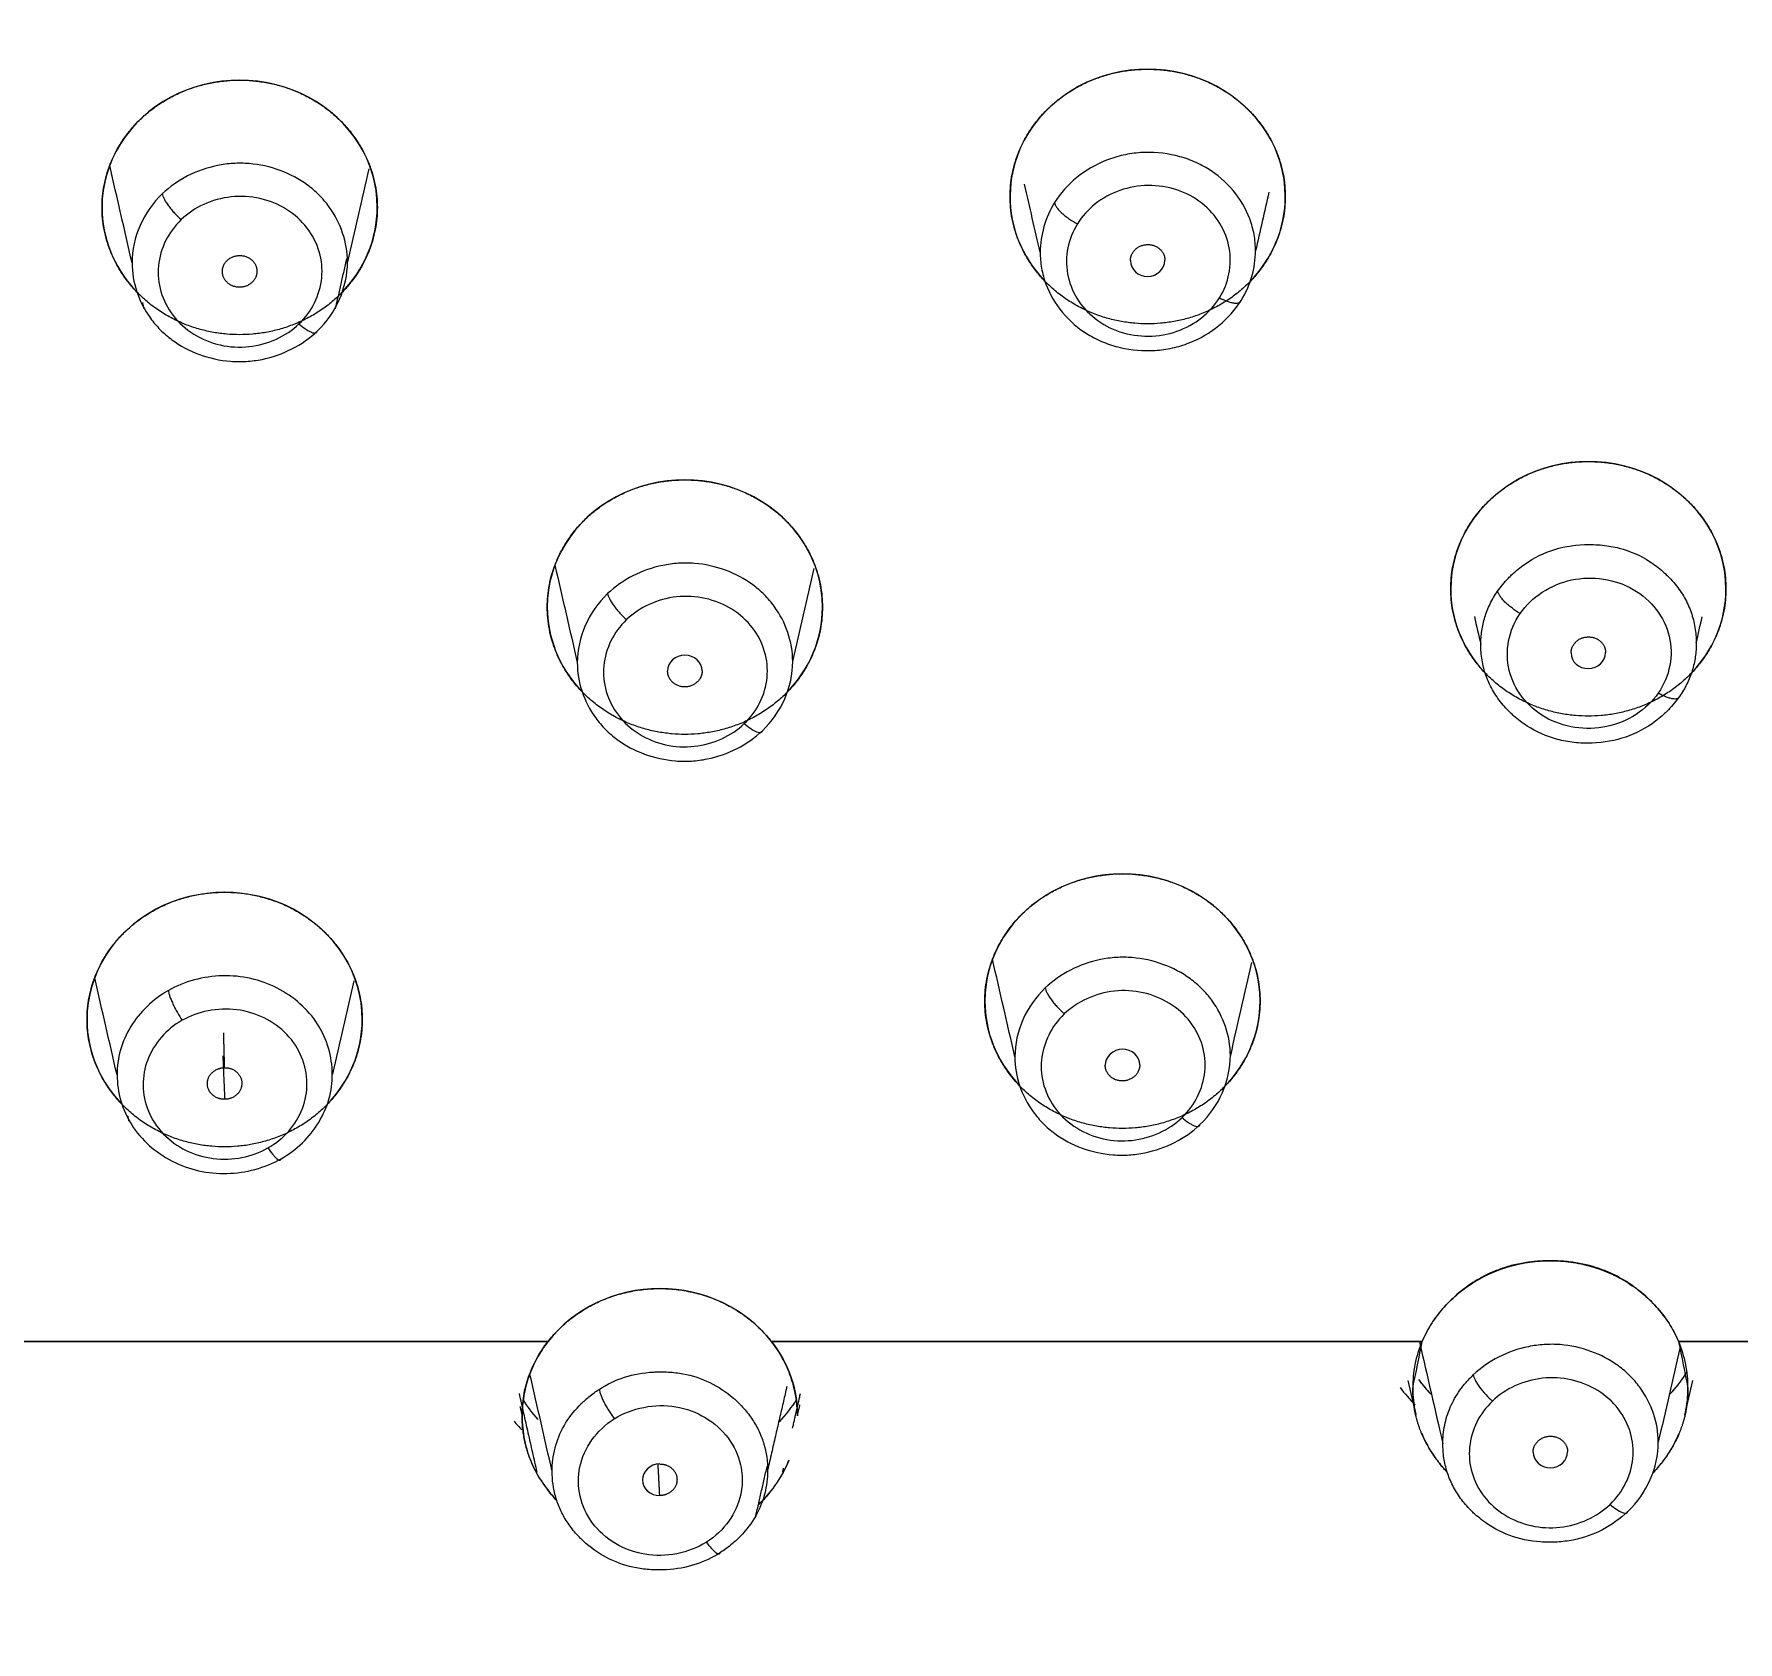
# Model space of a CAD drawing. Header units: millimetres. Extents: x 8883 to 11259, y -10160 to -6800.
# Drawn here: x 9748.52 to 9768.26, y -8405.28 to -8386.65 of the extents above; entities that cross this region are included whole.
import ezdxf

# ---------------------------------------------------------------- set-up
doc = ezdxf.new("R2010")
doc.units = ezdxf.units.MM
doc.layers.add('DIM', color=5, linetype='Continuous', lineweight=13)
doc.styles.add('ARIAL', font='arial.ttf')
doc.dimstyles.get("Standard").update_dxf_attribs({"dimtxt": 15, "dimasz": 15, "dimexe": 0.18, "dimexo": 0.0625, "dimgap": 4, "dimtad": 0, "dimdec": 1, "dimdsep": 46, "dimtxsty": 'ARIAL', "dimcen": 0, "dimclrd": 5, "dimclre": 5, "dimclrt": 5, "dimadec": 0, "dimazin": 0, "dimtfac": 1, "dimtdec": 1, "dimtofl": 0, "dimtmove": 0, "dimatfit": 3, "dimfxl": 1, "dimtolj": 1, "dimtzin": 0, "dimarcsym": 0})

# ---------------------------------------------------------------- blocks, each defined once
blk = doc.blocks.new('*D185')
at = {"layer": 'Defpoints', "color": 0, "transparency": 16777216}
for p in [(9678.596, -7626.145), (9989.37, -9683.127), (10114.894, -9683.127)]:
    blk.add_point(p, dxfattribs=at)
at = {"layer": 'DIM', "color": 5, "lineweight": -2, "transparency": 16777216}
for p, q in [((9678.658, -7626.145), (10115.074, -7626.145)), ((10114.894, -7644.145), (10114.894, -8614.508)), ((10114.894, -9665.127), (10114.894, -8694.764)), ((9989.433, -9683.127), (10115.074, -9683.127))]:
    blk.add_line(p, q, dxfattribs=at)
at = {"layer": 'DIM', "color": 5, "transparency": 16777216}
for points in [[(10111.894, -7644.145), (10117.894, -7644.145), (10114.894, -7626.145)], [(10111.894, -9665.127), (10117.894, -9665.127), (10114.894, -9683.127)]]:
    blk.add_solid(points, dxfattribs=at)
at = {"layer": 'DIM', "color": 5, "transparency": 16777216, "insert": (10114.894, -8654.636), "char_height": 18, "attachment_point": 5, "rotation": 90, "style": 'ARIAL'}
blk.add_mtext('\\A1;(2280)', dxfattribs=at)

msp = doc.modelspace()

# ---------------------------------------------------------------- linework, layer by layer
at = {"linetype": 'Continuous', "lineweight": 18}
for p, q in [((9754.474, -8401.794), (9746.556, -8401.794)), ((9746.556, -8401.794), (9754.472, -8401.794)), ((9757.061, -8401.794), (9764.605, -8401.794)), ((9764.606, -8401.794), (9757.062, -8401.794)), ((9767.574, -8401.794), (9775.1, -8401.794)), ((9774.814, -8401.794), (9767.575, -8401.794)), ((9764.438, -8402.247), (9764.532, -8402.648)), ((9767.649, -8402.648), (9767.743, -8402.247)), ((9754.349, -8403.336), (9754.35, -8403.34)), ((9757.186, -8403.34), (9757.187, -8403.335))]:
    msp.add_line(p, q, dxfattribs=at)
for centre, major_axis, ratio, start_param, end_param in [((9750.899, -8388.654), (1.595, 0), 0.924527, 0, 3.141593), ((9761.423, -8388.528), (1.595, 0), 0.924527, 0, 3.141593), ((9761.423, -8388.528), (1.595, 0), 0.924527, 3.141593, 3.851494), ((9761.423, -8388.528), (1.595, 0), 0.924527, 5.542309, 6.283185), ((9750.899, -8388.654), (1.595, 0), 0.924527, 3.141593, 3.844769), ((9750.899, -8388.654), (1.595, 0), 0.924527, 5.545254, 6.283185), ((9761.423, -8389.269), (-0.2, -0.011), 0.91938, 6.231196, 9.372783), ((9766.53, -8393.074), (1.595, 0), 0.924527, 0, 3.141593), ((9756.059, -8393.285), (1.595, 0), 0.924527, 0, 3.141593), ((9766.53, -8393.074), (1.595, 0), 0.924527, 3.141593, 3.845212), ((9766.53, -8393.074), (1.595, 0), 0.924527, 5.550262, 6.283185), ((9756.059, -8393.285), (1.595, 0), 0.924527, 3.141593, 3.844917), ((9756.059, -8393.285), (1.595, 0), 0.924527, 5.545058, 6.283185), ((9756.059, -8394.026), (-0.2, -0.009), 0.917755, 3.100598, 6.24219), ((9766.53, -8393.814), (-0.2, -0.013), 0.917654, 6.221726, 9.363312), ((9761.131, -8397.851), (1.595, 0), 0.924527, 0, 3.141593), ((9750.725, -8398.064), (1.595, 0), 0.924527, 0, 3.141593), ((9761.131, -8397.851), (1.595, 0), 0.924527, 3.141593, 3.844818), ((9761.131, -8397.851), (1.595, 0), 0.924527, 5.544862, 6.283185), ((9750.725, -8398.064), (1.595, 0), 0.924527, 3.141593, 3.899502), ((9750.725, -8398.064), (1.595, 0), 0.924527, 5.543095, 6.283185), ((9761.131, -8398.592), (-0.2, -0.011), 0.916024, 3.091174, 6.232765), ((9755.768, -8402.656), (1.595, 0), 0.924527, 0.624317, 2.517276), ((9766.09, -8401.295), (-1.834, 0), 0.924527, 2.449362, 2.611105), ((9766.09, -8401.19), (-2.133, 0), 0.924527, 0.614721, 0.746717), ((9766.09, -8401.295), (1.834, 0), 0.924527, 3.72907, 3.833774), ((9766.09, -8401.295), (-1.834, 0), 0.924527, 0.593908, 0.714025), ((9766.09, -8401.295), (1.834, 0), 0.924527, 5.569061, 5.689276), ((9755.768, -8401.617), (1.834, 0), 0.924527, 3.666828, 3.833773), ((9755.768, -8401.617), (1.834, 0), 0.924527, 5.569945, 5.762123), ((9755.768, -8401.512), (-2.133, 0), 0.924527, 0.657088, 0.724249), ((9766.09, -8403.074), (-0.2, -0.013), 0.914294, 6.223736, 9.365323), ((9755.768, -8403.396), (-0.2, -0.009), 0.914348, 4.673186, 7.814778)]:
    msp.add_ellipse(centre, major_axis=major_axis, ratio=ratio, start_param=start_param, end_param=end_param, dxfattribs=at)
for points, weights, knots in [([(9749.304, -8388.654), (9749.304, -8387.18), (9750.899, -8387.18), (9752.495, -8387.18), (9752.495, -8388.654)], [1, 0.707106781187, 1, 0.707106781187, 1], [0, 0, 0, 0.5, 0.5, 1, 1, 1]), ([(9759.828, -8388.528), (9759.828, -8387.053), (9761.423, -8387.053), (9763.018, -8387.053), (9763.018, -8388.528)], [1, 0.707107304957, 1, 0.707107304957, 1], [0, 0, 0, 0.5, 0.5, 1, 1, 1]), ([(9763.018, -8388.528), (9763.018, -8390.003), (9761.423, -8390.003), (9759.828, -8390.003), (9759.828, -8388.528)], [1, 0.707106955777, 1, 0.707106781187, 1], [0, 0, 0, 0.5, 0.5, 1, 1, 1]), ([(9752.495, -8388.654), (9752.495, -8390.129), (9750.899, -8390.129), (9749.304, -8390.129), (9749.304, -8388.654)], [1, 0.707106781187, 1, 0.707106781187, 1], [0, 0, 0, 0.5, 0.5, 1, 1, 1]), ([(9751.099, -8389.394), (9751.099, -8389.471), (9750.98, -8389.58), (9750.812, -8389.578), (9750.699, -8389.47), (9750.699, -8389.396)], [0.997014216091, 0.922369618366, 0.922369618366, 0.922369618366, 0.922369618366, 0.993816330969], [0, 0, 0, 0.252567, 0.505134, 0.757701, 1, 1, 1]), ([(9764.935, -8393.074), (9764.935, -8391.599), (9766.53, -8391.599), (9768.125, -8391.599), (9768.125, -8393.074)], [1, 0.707107304957, 1, 0.707107304957, 1], [0, 0, 0, 0.5, 0.5, 1, 1, 1]), ([(9754.464, -8393.285), (9754.464, -8391.811), (9756.059, -8391.811), (9757.654, -8391.811), (9757.654, -8393.285)], [1, 0.707106781187, 1, 0.707106781187, 1], [0, 0, 0, 0.5, 0.5, 1, 1, 1]), ([(9768.125, -8393.074), (9768.125, -8394.548), (9766.53, -8394.548), (9764.935, -8394.548), (9764.935, -8393.074)], [1, 0.707106955777, 1, 0.707106781187, 1], [0, 0, 0, 0.5, 0.5, 1, 1, 1]), ([(9757.654, -8393.285), (9757.654, -8394.76), (9756.059, -8394.76), (9754.464, -8394.76), (9754.464, -8393.285)], [1, 0.707106781187, 1, 0.707106781187, 1], [0, 0, 0, 0.5, 0.5, 1, 1, 1]), ([(9766.33, -8393.817), (9766.33, -8393.74), (9766.447, -8393.632), (9766.613, -8393.63), (9766.73, -8393.736), (9766.73, -8393.812)], [1, 0.92387906398, 0.92387906398, 0.92387906398, 0.923880313393, 1], [0, 0, 0, 0.250001, 0.500001, 0.750002, 1, 1, 1]), ([(9756.259, -8394.025), (9756.259, -8394.101), (9756.142, -8394.209), (9755.976, -8394.21), (9755.859, -8394.104), (9755.859, -8394.028)], [0.997072288309, 0.923879496037, 0.923879496037, 0.923879496037, 0.923879496037, 0.997072288309], [0, 0, 0, 0.25, 0.5, 0.75, 1, 1, 1]), ([(9759.535, -8397.851), (9759.535, -8396.376), (9761.131, -8396.376), (9762.726, -8396.376), (9762.726, -8397.851)], [1, 0.707106955733, 1, 0.707106781187, 1], [0, 0, 0, 0.5, 0.5, 1, 1, 1]), ([(9749.13, -8398.064), (9749.13, -8396.589), (9750.725, -8396.589), (9752.32, -8396.589), (9752.32, -8398.064)], [1, 0.707107304891, 1, 0.707107304891, 1], [0, 0, 0, 0.5, 0.5, 1, 1, 1]), ([(9762.726, -8397.851), (9762.726, -8399.326), (9761.131, -8399.326), (9759.535, -8399.326), (9759.535, -8397.851)], [1, 0.707107304825, 1, 0.707107304825, 1], [0, 0, 0, 0.5, 0.5, 1, 1, 1]), ([(9752.32, -8398.064), (9752.32, -8399.539), (9750.725, -8399.539), (9749.13, -8399.539), (9749.13, -8398.064)], [1, 0.707106955755, 1, 0.707106781187, 1], [0, 0, 0, 0.5, 0.5, 1, 1, 1]), ([(9750.725, -8398.988), (9750.641, -8398.989), (9750.524, -8398.88), (9750.526, -8398.726), (9750.645, -8398.622), (9750.725, -8398.622)], [0.997014216091, 0.922369618366, 0.922369618366, 0.922369618366, 0.922369618366, 0.993816344105], [0, 0, 0, 0.252567, 0.505134, 0.757701, 1, 1, 1]), ([(9750.725, -8398.622), (9750.809, -8398.621), (9750.926, -8398.73), (9750.923, -8398.883), (9750.805, -8398.988), (9750.725, -8398.988)], [0.997014216091, 0.922369618368, 0.922369618368, 0.922369618368, 0.922369618368, 0.9938163441], [0, 0, 0, 0.252567, 0.505134, 0.757701, 1, 1, 1]), ([(9761.331, -8398.59), (9761.331, -8398.666), (9761.213, -8398.774), (9761.048, -8398.776), (9760.931, -8398.669), (9760.931, -8398.594)], [1, 0.923879197652, 0.923879197652, 0.923879197652, 0.92388009061, 1], [0, 0, 0, 0.25, 0.500001, 0.750001, 1, 1, 1]), ([(9767.577, -8401.793), (9767.463, -8401.524), (9766.766, -8400.859), (9765.415, -8400.859), (9764.718, -8401.524), (9764.603, -8401.793)], [0.939244159164, 0.920839016866, 0.920839016866, 0.920839016866, 0.920839016866, 0.939256131949], [0, 0, 0, 0.162652, 0.499974, 0.837295, 1, 1, 1]), ([(9764.606, -8401.794), (9765.004, -8400.859), (9766.09, -8400.859), (9767.177, -8400.859), (9767.575, -8401.794)], [1, 0.826519460912, 1, 0.826519460939, 1], [0, 0, 0, 0.5, 0.5, 1, 1, 1]), ([(9754.474, -8401.794), (9754.951, -8401.181), (9755.768, -8401.181), (9756.585, -8401.181), (9757.062, -8401.794)], [1, 0.890096444558, 1, 0.890096439095, 1], [0, 0, 0, 0.5, 0.5, 1, 1, 1]), ([(9755.768, -8403.214), (9755.851, -8403.213), (9755.968, -8403.319), (9755.968, -8403.471), (9755.851, -8403.579), (9755.768, -8403.579)], [1, 0.92387951332, 0.923879513318, 0.923879513318, 0.923879564501, 1], [0, 0, 0, 0.25, 0.5, 0.75, 1, 1, 1])]:
    msp.add_rational_spline(points, weights, degree=2, knots=knots, dxfattribs=at)
for points, degree in [([(9749.652, -8389.296), (9749.566, -8388.92), (9749.48, -8388.544), (9749.393, -8388.169)], 3), ([(9752.396, -8388.207), (9752.314, -8388.567), (9752.231, -8388.926), (9752.149, -8389.286)], 3), ([(9751.587, -8390.003), (9751.664, -8389.929), (9751.783, -8389.768), (9751.87, -8389.469), (9751.841, -8389.167), (9751.697, -8388.882), (9751.455, -8388.662), (9751.137, -8388.533), (9750.801, -8388.514), (9750.471, -8388.606), (9750.299, -8388.722), (9750.222, -8388.796)], 3), ([(9762.255, -8389.702), (9762.309, -8389.613), (9762.383, -8389.43), (9762.387, -8389.12), (9762.279, -8388.835), (9762.063, -8388.591), (9761.77, -8388.434), (9761.427, -8388.382), (9761.096, -8388.44), (9760.799, -8388.604), (9760.664, -8388.756), (9760.608, -8388.845)], 3), ([(9762.829, -8388.479), (9762.777, -8388.705), (9762.725, -8388.931), (9762.673, -8389.156)], 3), ([(9750.222, -8388.796), (9750.145, -8388.87), (9750.026, -8389.031), (9749.939, -8389.331), (9749.968, -8389.632), (9750.112, -8389.918), (9750.354, -8390.137), (9750.672, -8390.266), (9751.008, -8390.286), (9751.338, -8390.194), (9751.51, -8390.077), (9751.587, -8390.003)], 3), ([(9760.608, -8388.845), (9760.554, -8388.934), (9760.48, -8389.117), (9760.476, -8389.427), (9760.584, -8389.712), (9760.8, -8389.955), (9761.093, -8390.112), (9761.436, -8390.165), (9761.767, -8390.107), (9762.064, -8389.943), (9762.199, -8389.791), (9762.255, -8389.702)], 3), ([(9762.507, -8389.732), (9762.615, -8389.558), (9762.672, -8389.357), (9762.672, -8389.156)], 3), ([(9751.798, -8390.088), (9752.02, -8389.875), (9752.149, -8389.58), (9752.149, -8389.286)], 3), ([(9752.01, -8389.83), (9752.142, -8389.246)], 1), ([(9749.772, -8389.756), (9749.789, -8389.83)], 1), ([(9756.748, -8394.634), (9756.825, -8394.56), (9756.945, -8394.399), (9757.031, -8394.1), (9757.003, -8393.799), (9756.859, -8393.514), (9756.617, -8393.295), (9756.299, -8393.167), (9755.963, -8393.148), (9755.633, -8393.24), (9755.461, -8393.357), (9755.384, -8393.43)], 3), ([(9755.384, -8393.43), (9755.307, -8393.504), (9755.187, -8393.665), (9755.101, -8393.965), (9755.129, -8394.265), (9755.273, -8394.55), (9755.515, -8394.769), (9755.833, -8394.898), (9756.169, -8394.917), (9756.499, -8394.824), (9756.671, -8394.708), (9756.748, -8394.634)], 3), ([(9765.209, -8393.394), (9765.234, -8393.503), (9765.259, -8393.611), (9765.284, -8393.72)], 3), ([(9767.781, -8393.7), (9767.804, -8393.599), (9767.827, -8393.498), (9767.85, -8393.397)], 3), ([(9756.958, -8394.717), (9757.18, -8394.504), (9757.309, -8394.209), (9757.309, -8393.915)], 3), ([(9749.478, -8398.705), (9749.391, -8398.33), (9749.305, -8397.954), (9749.219, -8397.579)], 3), ([(9752.222, -8397.617), (9752.139, -8397.977), (9752.057, -8398.336), (9751.974, -8398.696)], 3), ([(9761.821, -8399.199), (9761.897, -8399.125), (9762.017, -8398.965), (9762.104, -8398.666), (9762.076, -8398.365), (9761.932, -8398.081), (9761.69, -8397.863), (9761.373, -8397.735), (9761.037, -8397.716), (9760.706, -8397.809), (9760.535, -8397.926), (9760.457, -8397.999)], 3), ([(9751.226, -8399.552), (9751.321, -8399.498), (9751.48, -8399.369), (9751.645, -8399.099), (9751.699, -8398.802), (9751.636, -8398.493), (9751.462, -8398.225), (9751.19, -8398.028), (9750.87, -8397.932), (9750.525, -8397.946), (9750.328, -8398.02), (9750.233, -8398.073)], 3), ([(9760.457, -8397.999), (9760.38, -8398.073), (9760.261, -8398.234), (9760.174, -8398.533), (9760.202, -8398.833), (9760.346, -8399.117), (9760.588, -8399.335), (9760.905, -8399.463), (9761.241, -8399.482), (9761.572, -8399.39), (9761.743, -8399.273), (9761.821, -8399.199)], 3), ([(9750.233, -8398.073), (9750.139, -8398.127), (9749.98, -8398.255), (9749.815, -8398.525), (9749.761, -8398.823), (9749.823, -8399.132), (9749.998, -8399.399), (9750.27, -8399.597), (9750.59, -8399.692), (9750.934, -8399.679), (9751.132, -8399.605), (9751.226, -8399.552)], 3), ([(9762.029, -8399.281), (9762.252, -8399.069), (9762.381, -8398.774), (9762.381, -8398.479)], 3), ([(9749.601, -8399.179), (9749.614, -8399.24)], 1), ([(9754.474, -8401.794), (9751.834, -8401.794), (9749.195, -8401.794), (9746.556, -8401.794)], 3), ([(9754.173, -8402.656), (9754.173, -8402.338), (9754.273, -8402.051), (9754.474, -8401.794)], 3), ([(9764.606, -8401.794), (9762.091, -8401.794), (9759.577, -8401.794), (9757.062, -8401.794)], 3), ([(9757.062, -8401.794), (9757.263, -8402.051), (9757.363, -8402.339), (9757.363, -8402.656)], 3), ([(9764.495, -8402.334), (9764.532, -8402.154), (9764.569, -8401.974), (9764.606, -8401.794)], 3), ([(9774.814, -8401.794), (9772.401, -8401.794), (9769.988, -8401.794), (9767.575, -8401.794)], 3), ([(9767.575, -8401.794), (9767.612, -8401.973), (9767.649, -8402.153), (9767.685, -8402.334)], 3), ([(9754.521, -8403.298), (9754.435, -8402.925), (9754.35, -8402.551), (9754.264, -8402.178)], 3), ([(9754.137, -8402.396), (9754.343, -8403.308)], 1), ([(9757.308, -8402.797), (9757.399, -8402.396)], 1), ([(9766.782, -8403.681), (9766.858, -8403.608), (9766.978, -8403.447), (9767.065, -8403.149), (9767.037, -8402.849), (9766.893, -8402.565), (9766.652, -8402.348), (9766.334, -8402.22), (9765.998, -8402.202), (9765.668, -8402.295), (9765.496, -8402.411), (9765.419, -8402.485)], 3), ([(9754.147, -8402.543), (9754.173, -8402.656)], 1), ([(9757.363, -8402.656), (9757.392, -8402.53)], 1), ([(9765.419, -8402.485), (9765.342, -8402.559), (9765.222, -8402.719), (9765.135, -8403.018), (9765.163, -8403.318), (9765.307, -8403.601), (9765.549, -8403.819), (9765.866, -8403.946), (9766.202, -8403.965), (9766.533, -8403.872), (9766.704, -8403.755), (9766.782, -8403.681)], 3), ([(9756.878, -8403.832), (9757.012, -8403.243)], 1), ([(9757.193, -8403.308), (9757.203, -8403.262)], 1)]:
    msp.add_open_spline(points, degree=degree, dxfattribs=at)
at = {"linetype": 'Continuous', "lineweight": 13}
for points, knots in [([(9752.149, -8389.286), (9752.149, -8389.059), (9752.071, -8388.833), (9751.9, -8388.598), (9751.862, -8388.553), (9751.779, -8388.47), (9751.734, -8388.431), (9751.59, -8388.325), (9751.374, -8388.21), (9751.132, -8388.157), (9750.948, -8388.142), (9750.886, -8388.141), (9750.763, -8388.149), (9750.458, -8388.189), (9750.174, -8388.333), (9750.003, -8388.496)], [0, 0, 0, 0, 0.25, 0.25, 0.3125, 0.3125, 0.375, 0.375, 0.5, 0.625, 0.625, 0.6875, 0.6875, 0.75, 1, 1, 1, 1]), ([(9762.672, -8389.156), (9762.672, -8389.094), (9762.667, -8389.031), (9762.645, -8388.908), (9762.629, -8388.847), (9762.562, -8388.67), (9762.431, -8388.447), (9762.23, -8388.274), (9762.061, -8388.17), (9762.001, -8388.14), (9761.877, -8388.09), (9761.684, -8388.029), (9761.409, -8388.005), (9761.206, -8388.034), (9761.074, -8388.063), (9761.009, -8388.083), (9760.695, -8388.206), (9760.478, -8388.381), (9760.343, -8388.599)], [0, 0, 0, 0, 0.0625, 0.0625, 0.125, 0.125, 0.25, 0.375, 0.375, 0.4375, 0.4375, 0.5, 0.625, 0.6875, 0.6875, 0.75, 0.75, 1, 1, 1, 1]), ([(9757.309, -8393.915), (9757.309, -8393.689), (9757.231, -8393.463), (9757.06, -8393.229), (9757.022, -8393.184), (9756.939, -8393.101), (9756.894, -8393.062), (9756.75, -8392.957), (9756.535, -8392.843), (9756.293, -8392.789), (9756.109, -8392.774), (9756.047, -8392.774), (9755.924, -8392.782), (9755.618, -8392.822), (9755.335, -8392.966), (9755.164, -8393.129)], [0, 0, 0, 0, 0.25, 0.25, 0.3125, 0.3125, 0.375, 0.375, 0.5, 0.625, 0.625, 0.6875, 0.6875, 0.75, 1, 1, 1, 1]), ([(9765.284, -8393.72), (9765.284, -8393.666), (9765.288, -8393.612), (9765.303, -8393.506), (9765.315, -8393.453), (9765.347, -8393.349), (9765.368, -8393.297), (9765.417, -8393.197), (9765.446, -8393.148), (9765.479, -8393.101)], [0, 0, 0, 0, 0.25, 0.25, 0.5, 0.5, 0.75, 0.75, 1, 1, 1, 1]), ([(9765.74, -8393.359), (9765.711, -8393.343), (9765.664, -8393.312), (9765.604, -8393.264), (9765.563, -8393.227), (9765.529, -8393.19), (9765.503, -8393.155), (9765.486, -8393.125), (9765.481, -8393.109), (9765.48, -8393.102)], [0, 0, 0, 0, 0.250064, 0.375096, 0.500128, 0.625161, 0.750193, 0.875225, 1, 1, 1, 1]), ([(9765.74, -8393.359), (9765.807, -8393.263), (9765.983, -8393.094), (9766.33, -8392.948), (9766.71, -8392.94), (9767.065, -8393.06), (9767.337, -8393.301), (9767.544, -8393.723), (9767.474, -8394.088), (9767.341, -8394.281)], [0, 0, 0, 0, 0.125, 0.25, 0.375, 0.5, 0.625, 0.75, 1, 1, 1, 1]), ([(9765.613, -8394.018), (9765.586, -8393.907), (9765.583, -8393.674), (9765.673, -8393.456), (9765.74, -8393.359)], [0, 0, 0, 0, 0.5, 1, 1, 1, 1]), ([(9767.585, -8394.321), (9767.583, -8394.326), (9767.579, -8394.336), (9767.563, -8394.347), (9767.539, -8394.351), (9767.508, -8394.349), (9767.47, -8394.34), (9767.413, -8394.32), (9767.369, -8394.297), (9767.341, -8394.281)], [0, 0, 0, 0, 0.12477, 0.249803, 0.374835, 0.499868, 0.624901, 0.749934, 1, 1, 1, 1]), ([(9762.381, -8398.479), (9762.381, -8398.366), (9762.361, -8398.254), (9762.288, -8398.038), (9762.235, -8397.935), (9762.132, -8397.794), (9762.094, -8397.75), (9762.011, -8397.667), (9761.966, -8397.629), (9761.822, -8397.523), (9761.715, -8397.466), (9761.486, -8397.383), (9761.365, -8397.356), (9761.181, -8397.342), (9761.119, -8397.341), (9760.996, -8397.349), (9760.935, -8397.357), (9760.754, -8397.394), (9760.637, -8397.435), (9760.421, -8397.546), (9760.322, -8397.615), (9760.236, -8397.697)], [0, 0, 0, 0, 0.125, 0.125, 0.25, 0.25, 0.3125, 0.3125, 0.375, 0.375, 0.5, 0.5, 0.625, 0.625, 0.6875, 0.6875, 0.75, 0.75, 0.875, 0.875, 1, 1, 1, 1]), ([(9751.973, -8398.696), (9751.972, -8398.493), (9751.913, -8398.291), (9751.691, -8397.943), (9751.526, -8397.799), (9751.238, -8397.651), (9751.135, -8397.613), (9750.922, -8397.565), (9750.811, -8397.554), (9750.48, -8397.563), (9750.261, -8397.621), (9750.073, -8397.728)], [0, 0, 0, 0, 0.25, 0.25, 0.5, 0.5, 0.625, 0.625, 0.75, 0.75, 1, 1, 1, 1]), ([(9750.073, -8397.728), (9749.893, -8397.83), (9749.667, -8398.05), (9749.545, -8398.322), (9749.491, -8398.511), (9749.478, -8398.608), (9749.479, -8398.705)], [0, 0, 0, 0, 0.5, 0.75, 0.75, 1, 1, 1, 1]), ([(9750.073, -8397.728), (9750.074, -8397.735), (9750.077, -8397.753), (9750.087, -8397.789), (9750.103, -8397.832), (9750.124, -8397.88), (9750.149, -8397.932), (9750.187, -8398), (9750.215, -8398.047), (9750.233, -8398.073)], [0, 0, 0, 0, 0.124779, 0.249811, 0.374842, 0.499874, 0.624905, 0.749937, 1, 1, 1, 1]), ([(9760.236, -8397.697), (9760.125, -8397.803), (9760.037, -8397.929), (9759.917, -8398.202), (9759.884, -8398.349), (9759.884, -8398.495)], [0, 0, 0, 0, 0.5, 0.5, 1, 1, 1, 1]), ([(9760.236, -8397.697), (9760.237, -8397.704), (9760.241, -8397.722), (9760.255, -8397.754), (9760.277, -8397.793), (9760.307, -8397.836), (9760.341, -8397.881), (9760.393, -8397.939), (9760.433, -8397.978), (9760.457, -8397.999)], [0, 0, 0, 0, 0.124735, 0.249773, 0.37481, 0.499848, 0.624886, 0.749924, 1, 1, 1, 1]), ([(9761.821, -8399.199), (9761.845, -8399.22), (9761.883, -8399.25), (9761.931, -8399.28), (9761.963, -8399.296), (9761.99, -8399.304), (9762.011, -8399.304), (9762.024, -8399.296), (9762.028, -8399.287), (9762.029, -8399.281)], [0, 0, 0, 0, 0.250081, 0.375122, 0.500162, 0.625203, 0.750243, 0.875284, 1, 1, 1, 1]), ([(9751.226, -8399.552), (9751.244, -8399.577), (9751.272, -8399.616), (9751.307, -8399.656), (9751.331, -8399.678), (9751.35, -8399.691), (9751.365, -8399.695), (9751.375, -8399.69), (9751.378, -8399.682), (9751.379, -8399.677)], [0, 0, 0, 0, 0.250068, 0.375102, 0.500136, 0.62517, 0.750204, 0.875238, 1, 1, 1, 1]), ([(9767.341, -8402.96), (9767.341, -8402.848), (9767.321, -8402.735), (9767.248, -8402.52), (9767.195, -8402.417), (9767.092, -8402.277), (9767.054, -8402.233), (9766.971, -8402.15), (9766.926, -8402.112), (9766.782, -8402.007), (9766.675, -8401.95), (9766.446, -8401.867), (9766.325, -8401.84), (9766.141, -8401.826), (9766.08, -8401.826), (9765.957, -8401.834), (9765.896, -8401.842), (9765.715, -8401.879), (9765.598, -8401.92), (9765.382, -8402.03), (9765.282, -8402.1), (9765.197, -8402.181)], [0, 0, 0, 0, 0.125, 0.125, 0.25, 0.25, 0.3125, 0.3125, 0.375, 0.375, 0.5, 0.5, 0.625, 0.625, 0.6875, 0.6875, 0.75, 0.75, 0.875, 0.875, 1, 1, 1, 1]), ([(9755.067, -8402.349), (9755.25, -8402.228), (9755.472, -8402.157), (9755.721, -8402.147), (9755.75, -8402.146), (9755.765, -8402.146), (9755.81, -8402.146), (9755.898, -8402.148), (9756.095, -8402.172), (9756.354, -8402.256), (9756.548, -8402.384), (9756.643, -8402.469), (9756.664, -8402.488), (9756.674, -8402.498), (9756.705, -8402.528), (9756.724, -8402.548), (9756.78, -8402.611), (9756.813, -8402.655), (9756.872, -8402.745), (9756.898, -8402.791), (9756.943, -8402.887), (9756.961, -8402.935), (9757.004, -8403.083), (9757.018, -8403.185), (9757.018, -8403.286)], [0, 0, 0, 0, 0.25, 0.265625, 0.265625, 0.28125, 0.28125, 0.3125, 0.375, 0.5, 0.625, 0.640625, 0.640625, 0.65625, 0.65625, 0.6875, 0.6875, 0.75, 0.75, 0.8125, 0.8125, 0.875, 0.875, 1, 1, 1, 1]), ([(9764.844, -8402.979), (9764.844, -8402.908), (9764.851, -8402.836), (9764.879, -8402.694), (9764.901, -8402.624), (9764.96, -8402.488), (9764.997, -8402.422), (9765.064, -8402.328), (9765.088, -8402.297), (9765.127, -8402.253), (9765.14, -8402.238), (9765.168, -8402.209), (9765.182, -8402.195), (9765.197, -8402.181)], [0, 0, 0, 0, 0.25, 0.25, 0.5, 0.5, 0.75, 0.75, 0.875, 0.875, 0.9375, 0.9375, 1, 1, 1, 1]), ([(9754.521, -8403.298), (9754.521, -8403.208), (9754.532, -8403.118), (9754.577, -8402.94), (9754.612, -8402.854), (9754.706, -8402.689), (9754.765, -8402.61), (9754.844, -8402.529), (9754.853, -8402.52), (9754.871, -8402.502), (9754.881, -8402.493), (9754.909, -8402.468), (9754.966, -8402.418), (9755.026, -8402.375), (9755.067, -8402.349)], [0, 0, 0, 0, 0.25, 0.25, 0.5, 0.5, 0.75, 0.75, 0.78125, 0.78125, 0.8125, 0.8125, 0.875, 1, 1, 1, 1]), ([(9755.068, -8402.35), (9755.069, -8402.358), (9755.072, -8402.376), (9755.083, -8402.411), (9755.1, -8402.454), (9755.123, -8402.502), (9755.151, -8402.552), (9755.191, -8402.619), (9755.222, -8402.664), (9755.241, -8402.69)], [0, 0, 0, 0, 0.1248, 0.249829, 0.374857, 0.499886, 0.624914, 0.749943, 1, 1, 1, 1]), ([(9755.241, -8402.69), (9755.344, -8402.626), (9755.578, -8402.536), (9755.958, -8402.528), (9756.309, -8402.658), (9756.581, -8402.899), (9756.697, -8403.153), (9756.719, -8403.309), (9756.722, -8403.352)], [0, 0, 0, 0, 0.185839, 0.371678, 0.557517, 0.743356, 0.929195, 1, 1, 1, 1]), ([(9756.308, -8404.12), (9756.327, -8404.145), (9756.356, -8404.182), (9756.394, -8404.22), (9756.419, -8404.241), (9756.441, -8404.253), (9756.456, -8404.257), (9756.467, -8404.251), (9756.47, -8404.243), (9756.471, -8404.237)], [0, 0, 0, 0, 0.250065, 0.375098, 0.50013, 0.625163, 0.750195, 0.875228, 1, 1, 1, 1])]:
    msp.add_open_spline(points, degree=3, knots=knots, dxfattribs=at)
for points, degree in [([(9750.003, -8388.496), (9749.782, -8388.708), (9749.653, -8389.002), (9749.652, -8389.296)], 3), ([(9760.177, -8389.173), (9760.116, -8388.911), (9760.056, -8388.648), (9759.996, -8388.386)], 3), ([(9760.343, -8388.599), (9760.235, -8388.773), (9760.179, -8388.973), (9760.178, -8389.173)], 3), ([(9754.553, -8392.8), (9754.64, -8393.176), (9754.726, -8393.552), (9754.812, -8393.928)], 3), ([(9757.309, -8393.915), (9757.391, -8393.556), (9757.474, -8393.197), (9757.556, -8392.838)], 3), ([(9755.164, -8393.129), (9754.942, -8393.341), (9754.813, -8393.635), (9754.812, -8393.928)], 3), ([(9759.884, -8398.495), (9759.798, -8398.119), (9759.711, -8397.742), (9759.625, -8397.366)], 3), ([(9762.628, -8397.404), (9762.545, -8397.763), (9762.463, -8398.121), (9762.381, -8398.479)], 3), ([(9750.725, -8398.622), (9750.714, -8398.219)], 1), ([(9750.704, -8398.484), (9750.725, -8398.988)], 1), ([(9764.572, -8401.794), (9764.663, -8402.189), (9764.753, -8402.584), (9764.844, -8402.979)], 3), ([(9767.591, -8401.872), (9767.507, -8402.235), (9767.424, -8402.598), (9767.341, -8402.96)], 3), ([(9754.842, -8403.248), (9754.865, -8403.137), (9754.962, -8402.922), (9755.139, -8402.755), (9755.241, -8402.69)], 3), ([(9755.768, -8403.579), (9755.749, -8403.217)], 1)]:
    msp.add_open_spline(points, degree=degree, dxfattribs=at)
at = {"linetype": 'Continuous', "lineweight": 18}
for points, knots in [([(9750.003, -8388.496), (9750.004, -8388.504), (9750.009, -8388.521), (9750.022, -8388.553), (9750.044, -8388.592), (9750.073, -8388.634), (9750.107, -8388.678), (9750.158, -8388.736), (9750.197, -8388.775), (9750.222, -8388.796)], [0, 0, 0, 0, 0.124754, 0.249789, 0.374824, 0.499859, 0.624894, 0.74993, 1, 1, 1, 1]), ([(9760.343, -8388.599), (9760.344, -8388.607), (9760.349, -8388.623), (9760.366, -8388.652), (9760.392, -8388.685), (9760.427, -8388.72), (9760.469, -8388.756), (9760.531, -8388.801), (9760.579, -8388.829), (9760.608, -8388.845)], [0, 0, 0, 0, 0.12476, 0.249794, 0.374829, 0.499863, 0.624897, 0.749931, 1, 1, 1, 1]), ([(9749.652, -8389.296), (9749.652, -8389.523), (9749.729, -8389.749), (9749.9, -8389.985), (9749.938, -8390.03), (9750.021, -8390.113), (9750.066, -8390.152), (9750.21, -8390.258), (9750.426, -8390.373), (9750.668, -8390.427), (9750.853, -8390.442), (9750.914, -8390.443), (9751.037, -8390.435), (9751.343, -8390.394), (9751.626, -8390.251), (9751.798, -8390.088)], [0, 0, 0, 0, 0.25, 0.25, 0.3125, 0.3125, 0.375, 0.375, 0.5, 0.625, 0.625, 0.6875, 0.6875, 0.75, 1, 1, 1, 1]), ([(9760.178, -8389.173), (9760.177, -8389.235), (9760.183, -8389.298), (9760.204, -8389.422), (9760.221, -8389.483), (9760.287, -8389.66), (9760.418, -8389.883), (9760.619, -8390.057), (9760.788, -8390.16), (9760.848, -8390.191), (9760.972, -8390.241), (9761.166, -8390.302), (9761.441, -8390.326), (9761.644, -8390.297), (9761.776, -8390.268), (9761.841, -8390.248), (9762.155, -8390.125), (9762.371, -8389.95), (9762.507, -8389.732)], [0, 0, 0, 0, 0.0625, 0.0625, 0.125, 0.125, 0.25, 0.375, 0.375, 0.4375, 0.4375, 0.5, 0.625, 0.6875, 0.6875, 0.75, 0.75, 1, 1, 1, 1]), ([(9762.255, -8389.702), (9762.283, -8389.717), (9762.33, -8389.737), (9762.388, -8389.755), (9762.427, -8389.763), (9762.46, -8389.764), (9762.485, -8389.759), (9762.501, -8389.748), (9762.506, -8389.737), (9762.507, -8389.732)], [0, 0, 0, 0, 0.250068, 0.375102, 0.500136, 0.625171, 0.750205, 0.875239, 1, 1, 1, 1]), ([(9751.587, -8390.003), (9751.611, -8390.025), (9751.649, -8390.055), (9751.698, -8390.086), (9751.731, -8390.102), (9751.758, -8390.11), (9751.779, -8390.11), (9751.793, -8390.102), (9751.797, -8390.093), (9751.798, -8390.088)], [0, 0, 0, 0, 0.250072, 0.375107, 0.500143, 0.625179, 0.750215, 0.87525, 1, 1, 1, 1]), ([(9765.479, -8393.101), (9765.516, -8393.048), (9765.558, -8392.997), (9765.617, -8392.936), (9765.629, -8392.925), (9765.653, -8392.901), (9765.69, -8392.867), (9765.831, -8392.751), (9766.086, -8392.613), (9766.347, -8392.566), (9766.504, -8392.56), (9766.521, -8392.56), (9766.556, -8392.56), (9766.609, -8392.561), (9766.728, -8392.569), (9766.956, -8392.609), (9767.19, -8392.712), (9767.346, -8392.831), (9767.409, -8392.886), (9767.421, -8392.898), (9767.446, -8392.921), (9767.482, -8392.956), (9767.514, -8392.993), (9767.577, -8393.069), (9767.613, -8393.122), (9767.675, -8393.231), (9767.701, -8393.288), (9767.741, -8393.403), (9767.756, -8393.462), (9767.776, -8393.581), (9767.781, -8393.641), (9767.781, -8393.7)], [0, 0, 0, 0, 0.0625, 0.0625, 0.078125, 0.078125, 0.09375, 0.125, 0.25, 0.375, 0.375, 0.390625, 0.390625, 0.40625, 0.4375, 0.5, 0.625, 0.6875, 0.6875, 0.703125, 0.703125, 0.71875, 0.75, 0.75, 0.8125, 0.8125, 0.875, 0.875, 0.9375, 0.9375, 1, 1, 1, 1]), ([(9755.164, -8393.129), (9755.165, -8393.137), (9755.169, -8393.154), (9755.183, -8393.186), (9755.205, -8393.225), (9755.234, -8393.268), (9755.269, -8393.312), (9755.319, -8393.37), (9755.359, -8393.409), (9755.384, -8393.43)], [0, 0, 0, 0, 0.124743, 0.24978, 0.374817, 0.499853, 0.62489, 0.749927, 1, 1, 1, 1]), ([(9767.781, -8393.7), (9767.781, -8393.754), (9767.777, -8393.808), (9767.762, -8393.915), (9767.75, -8393.968), (9767.718, -8394.073), (9767.697, -8394.124), (9767.648, -8394.225), (9767.619, -8394.274), (9767.586, -8394.321)], [0, 0, 0, 0, 0.25, 0.25, 0.5, 0.5, 0.75, 0.75, 1, 1, 1, 1]), ([(9767.586, -8394.321), (9767.549, -8394.375), (9767.506, -8394.426), (9767.447, -8394.487), (9767.435, -8394.499), (9767.41, -8394.522), (9767.373, -8394.556), (9767.231, -8394.672), (9766.975, -8394.809), (9766.713, -8394.856), (9766.557, -8394.861), (9766.539, -8394.862), (9766.504, -8394.862), (9766.451, -8394.861), (9766.332, -8394.852), (9766.105, -8394.811), (9765.871, -8394.708), (9765.715, -8394.589), (9765.652, -8394.533), (9765.64, -8394.521), (9765.616, -8394.498), (9765.58, -8394.463), (9765.547, -8394.426), (9765.486, -8394.35), (9765.449, -8394.297), (9765.388, -8394.187), (9765.363, -8394.131), (9765.322, -8394.016), (9765.308, -8393.957), (9765.288, -8393.839), (9765.284, -8393.779), (9765.284, -8393.72)], [0, 0, 0, 0, 0.0625, 0.0625, 0.078125, 0.078125, 0.09375, 0.125, 0.25, 0.375, 0.375, 0.390625, 0.390625, 0.40625, 0.4375, 0.5, 0.625, 0.6875, 0.6875, 0.703125, 0.703125, 0.71875, 0.75, 0.75, 0.8125, 0.8125, 0.875, 0.875, 0.9375, 0.9375, 1, 1, 1, 1]), ([(9754.812, -8393.928), (9754.812, -8394.155), (9754.889, -8394.381), (9755.06, -8394.616), (9755.098, -8394.661), (9755.181, -8394.744), (9755.226, -8394.783), (9755.37, -8394.889), (9755.586, -8395.003), (9755.828, -8395.057), (9756.012, -8395.072), (9756.074, -8395.072), (9756.197, -8395.065), (9756.503, -8395.024), (9756.786, -8394.881), (9756.958, -8394.717)], [0, 0, 0, 0, 0.25, 0.25, 0.3125, 0.3125, 0.375, 0.375, 0.5, 0.625, 0.625, 0.6875, 0.6875, 0.75, 1, 1, 1, 1]), ([(9767.341, -8394.281), (9767.207, -8394.474), (9766.877, -8394.689), (9766.371, -8394.701), (9766.016, -8394.58), (9765.743, -8394.34), (9765.64, -8394.129), (9765.613, -8394.018)], [0, 0, 0, 0, 0.333333, 0.5, 0.666667, 0.833333, 1, 1, 1, 1]), ([(9756.748, -8394.634), (9756.772, -8394.655), (9756.81, -8394.685), (9756.859, -8394.716), (9756.891, -8394.732), (9756.919, -8394.739), (9756.939, -8394.739), (9756.952, -8394.732), (9756.957, -8394.722), (9756.958, -8394.717)], [0, 0, 0, 0, 0.250076, 0.375114, 0.500152, 0.62519, 0.750228, 0.875266, 1, 1, 1, 1]), ([(9759.884, -8398.495), (9759.884, -8398.609), (9759.903, -8398.722), (9759.975, -8398.938), (9760.029, -8399.041), (9760.132, -8399.182), (9760.17, -8399.227), (9760.253, -8399.31), (9760.298, -8399.349), (9760.442, -8399.454), (9760.549, -8399.512), (9760.778, -8399.595), (9760.899, -8399.622), (9761.084, -8399.636), (9761.145, -8399.637), (9761.268, -8399.629), (9761.574, -8399.588), (9761.858, -8399.445), (9762.029, -8399.281)], [0, 0, 0, 0, 0.125, 0.125, 0.25, 0.25, 0.3125, 0.3125, 0.375, 0.375, 0.5, 0.5, 0.625, 0.625, 0.6875, 0.6875, 0.75, 1, 1, 1, 1]), ([(9749.479, -8398.705), (9749.479, -8398.908), (9749.538, -8399.111), (9749.76, -8399.46), (9749.924, -8399.605), (9750.213, -8399.753), (9750.316, -8399.791), (9750.53, -8399.84), (9750.64, -8399.85), (9750.971, -8399.842), (9751.191, -8399.783), (9751.379, -8399.677)], [0, 0, 0, 0, 0.25, 0.25, 0.5, 0.5, 0.625, 0.625, 0.75, 0.75, 1, 1, 1, 1]), ([(9751.379, -8399.677), (9751.56, -8399.574), (9751.786, -8399.353), (9751.908, -8399.08), (9751.961, -8398.891), (9751.974, -8398.793), (9751.973, -8398.696)], [0, 0, 0, 0, 0.5, 0.75, 0.75, 1, 1, 1, 1]), ([(9754.474, -8401.794), (9754.425, -8401.856), (9754.382, -8401.922), (9754.307, -8402.059), (9754.275, -8402.13), (9754.224, -8402.276), (9754.205, -8402.351), (9754.179, -8402.502), (9754.173, -8402.579), (9754.173, -8402.656)], [0, 0, 0, 0, 0.25, 0.25, 0.5, 0.5, 0.75, 0.75, 1, 1, 1, 1]), ([(9757.363, -8402.656), (9757.363, -8402.579), (9757.357, -8402.502), (9757.331, -8402.351), (9757.312, -8402.276), (9757.261, -8402.13), (9757.229, -8402.059), (9757.154, -8401.922), (9757.111, -8401.856), (9757.062, -8401.794)], [0, 0, 0, 0, 0.25, 0.25, 0.5, 0.5, 0.75, 0.75, 1, 1, 1, 1]), ([(9764.603, -8401.793), (9764.566, -8401.88), (9764.539, -8401.969), (9764.503, -8402.15), (9764.495, -8402.242), (9764.495, -8402.334)], [0, 0, 0, 0, 0.5, 0.5, 1, 1, 1, 1]), ([(9767.685, -8402.334), (9767.686, -8402.242), (9767.677, -8402.151), (9767.641, -8401.969), (9767.614, -8401.88), (9767.577, -8401.793)], [0, 0, 0, 0, 0.5, 0.5, 1, 1, 1, 1]), ([(9765.197, -8402.181), (9765.199, -8402.196), (9765.209, -8402.226), (9765.238, -8402.278), (9765.277, -8402.336), (9765.341, -8402.412), (9765.394, -8402.463), (9765.419, -8402.485)], [0, 0, 0, 0, 0.249767, 0.374806, 0.499845, 0.749922, 1, 1, 1, 1]), ([(9757.241, -8402.316), (9757.237, -8402.331), (9757.221, -8402.402), (9757.191, -8402.532), (9757.15, -8402.709), (9757.108, -8402.894), (9757.063, -8403.087), (9757.033, -8403.218), (9757.018, -8403.286)], [0, 0, 0, 0, 0.046234, 0.220464, 0.402955, 0.593709, 0.792723, 1, 1, 1, 1]), ([(9764.885, -8403.302), (9764.857, -8403.27), (9764.821, -8403.228), (9764.78, -8403.175), (9764.758, -8403.144), (9764.736, -8403.114), (9764.716, -8403.083), (9764.696, -8403.052), (9764.677, -8403.02), (9764.66, -8402.988), (9764.643, -8402.956), (9764.627, -8402.924), (9764.612, -8402.892), (9764.598, -8402.859), (9764.584, -8402.826), (9764.572, -8402.792), (9764.561, -8402.759), (9764.55, -8402.725), (9764.541, -8402.691), (9764.532, -8402.656), (9764.524, -8402.622), (9764.517, -8402.587), (9764.511, -8402.551), (9764.506, -8402.516), (9764.502, -8402.48), (9764.499, -8402.444), (9764.497, -8402.407), (9764.495, -8402.371), (9764.495, -8402.346), (9764.495, -8402.334)], [0, 0, 0, 0, 0.116634, 0.151695, 0.186505, 0.221083, 0.255447, 0.289617, 0.323614, 0.357458, 0.39117, 0.424771, 0.458282, 0.491725, 0.525122, 0.558493, 0.591862, 0.625251, 0.65868, 0.692173, 0.72575, 0.759435, 0.793248, 0.82721, 0.861344, 0.895669, 0.930207, 0.964977, 1, 1, 1, 1]), ([(9764.495, -8402.334), (9764.495, -8402.43), (9764.505, -8402.527), (9764.528, -8402.63), (9764.53, -8402.639), (9764.532, -8402.647)], [0, 0, 0, 0, 0.916591, 0.916591, 1, 1, 1, 1]), ([(9767.685, -8402.334), (9767.685, -8402.34), (9767.685, -8402.353), (9767.685, -8402.372), (9767.684, -8402.391), (9767.684, -8402.409), (9767.682, -8402.428), (9767.681, -8402.447), (9767.68, -8402.465), (9767.678, -8402.484), (9767.676, -8402.502), (9767.673, -8402.521), (9767.671, -8402.539), (9767.668, -8402.557), (9767.665, -8402.575), (9767.662, -8402.593), (9767.658, -8402.611), (9767.655, -8402.629), (9767.651, -8402.647), (9767.647, -8402.665), (9767.642, -8402.683), (9767.637, -8402.7), (9767.632, -8402.718), (9767.627, -8402.735), (9767.622, -8402.753), (9767.616, -8402.77), (9767.61, -8402.787), (9767.604, -8402.804), (9767.598, -8402.822), (9767.591, -8402.839), (9767.584, -8402.856), (9767.577, -8402.873), (9767.57, -8402.889), (9767.562, -8402.906), (9767.555, -8402.923), (9767.547, -8402.939), (9767.538, -8402.956), (9767.53, -8402.972), (9767.521, -8402.989), (9767.512, -8403.005), (9767.503, -8403.021), (9767.493, -8403.037), (9767.484, -8403.053), (9767.474, -8403.069), (9767.464, -8403.085), (9767.453, -8403.101), (9767.443, -8403.117), (9767.432, -8403.133), (9767.42, -8403.148), (9767.409, -8403.164), (9767.397, -8403.179), (9767.386, -8403.195), (9767.374, -8403.21), (9767.361, -8403.225), (9767.331, -8403.261), (9767.305, -8403.291), (9767.281, -8403.316)], [0, 0, 0, 0, 0.017674, 0.035285, 0.052837, 0.07033, 0.087768, 0.105152, 0.122486, 0.139771, 0.15701, 0.174206, 0.19136, 0.208476, 0.225555, 0.242601, 0.259616, 0.276603, 0.293563, 0.310501, 0.327417, 0.344315, 0.361198, 0.378068, 0.394928, 0.41178, 0.428627, 0.445471, 0.462316, 0.479164, 0.496018, 0.51288, 0.529753, 0.54664, 0.563543, 0.580465, 0.597408, 0.614376, 0.63137, 0.648394, 0.66545, 0.682541, 0.699668, 0.716836, 0.734045, 0.7513, 0.768602, 0.785953, 0.803357, 0.820816, 0.838332, 0.855907, 0.873544, 0.891245, 0.909014, 1, 1, 1, 1]), ([(9767.649, -8402.647), (9767.651, -8402.639), (9767.653, -8402.63), (9767.675, -8402.527), (9767.685, -8402.43), (9767.685, -8402.334)], [0, 0, 0, 0, 0.08299, 0.08299, 1, 1, 1, 1]), ([(9754.565, -8403.627), (9754.531, -8403.589), (9754.49, -8403.54), (9754.443, -8403.478), (9754.42, -8403.445), (9754.398, -8403.413), (9754.377, -8403.38), (9754.357, -8403.346), (9754.339, -8403.312), (9754.321, -8403.279), (9754.304, -8403.244), (9754.288, -8403.21), (9754.273, -8403.175), (9754.259, -8403.14), (9754.246, -8403.104), (9754.235, -8403.069), (9754.224, -8403.033), (9754.214, -8402.996), (9754.206, -8402.96), (9754.198, -8402.923), (9754.191, -8402.885), (9754.186, -8402.848), (9754.181, -8402.81), (9754.177, -8402.772), (9754.175, -8402.734), (9754.173, -8402.695), (9754.173, -8402.669), (9754.173, -8402.656)], [0, 0, 0, 0, 0.139419, 0.176374, 0.213056, 0.249488, 0.285693, 0.321694, 0.357515, 0.393181, 0.428715, 0.464143, 0.49949, 0.53478, 0.570039, 0.605293, 0.640568, 0.675889, 0.711281, 0.74677, 0.782382, 0.81814, 0.854071, 0.890199, 0.926547, 0.963139, 1, 1, 1, 1]), ([(9754.173, -8402.656), (9754.173, -8402.75), (9754.182, -8402.844), (9754.22, -8403.03), (9754.248, -8403.122), (9754.326, -8403.3), (9754.375, -8403.386), (9754.475, -8403.523), (9754.52, -8403.578), (9754.569, -8403.629)], [0, 0, 0, 0, 0.271315, 0.271315, 0.54263, 0.54263, 0.813946, 0.813946, 1, 1, 1, 1]), ([(9764.599, -8402.858), (9764.605, -8402.871), (9764.611, -8402.885), (9764.656, -8402.987), (9764.706, -8403.073), (9764.798, -8403.2), (9764.834, -8403.245), (9764.873, -8403.287)], [0, 0, 0, 0, 0.086379, 0.086379, 0.664163, 0.664163, 1, 1, 1, 1]), ([(9766.988, -8403.763), (9766.807, -8403.937), (9766.543, -8404.075), (9766.216, -8404.116), (9766.135, -8404.119), (9766.103, -8404.12), (9766.086, -8404.12), (9766.038, -8404.12), (9765.879, -8404.114), (9765.613, -8404.058), (9765.378, -8403.929), (9765.259, -8403.833), (9765.224, -8403.802), (9765.212, -8403.792), (9765.189, -8403.771), (9765.134, -8403.717), (9765.085, -8403.66), (9765.015, -8403.564), (9764.984, -8403.514), (9764.932, -8403.412), (9764.911, -8403.36), (9764.877, -8403.253), (9764.864, -8403.199), (9764.848, -8403.089), (9764.844, -8403.034), (9764.844, -8402.979)], [0, 0, 0, 0, 0.25, 0.3125, 0.328125, 0.328125, 0.34375, 0.34375, 0.375, 0.5, 0.625, 0.65625, 0.65625, 0.671875, 0.671875, 0.6875, 0.75, 0.75, 0.8125, 0.8125, 0.875, 0.875, 0.9375, 0.9375, 1, 1, 1, 1]), ([(9766.988, -8403.763), (9767.1, -8403.656), (9767.188, -8403.529), (9767.309, -8403.255), (9767.341, -8403.107), (9767.341, -8402.96)], [0, 0, 0, 0, 0.5, 0.5, 1, 1, 1, 1]), ([(9767.296, -8403.299), (9767.34, -8403.253), (9767.38, -8403.204), (9767.475, -8403.073), (9767.524, -8402.987), (9767.569, -8402.887), (9767.574, -8402.876), (9767.578, -8402.865)], [0, 0, 0, 0, 0.360826, 0.360826, 0.930626, 0.930626, 1, 1, 1, 1]), ([(9756.915, -8403.681), (9756.985, -8403.614), (9757.047, -8403.543), (9757.161, -8403.386), (9757.21, -8403.299), (9757.255, -8403.196), (9757.261, -8403.182), (9757.267, -8403.167)], [0, 0, 0, 0, 0.441537, 0.441537, 0.921729, 0.921729, 1, 1, 1, 1]), ([(9757.262, -8403.177), (9757.26, -8403.182), (9757.255, -8403.193), (9757.248, -8403.209), (9757.241, -8403.226), (9757.233, -8403.242), (9757.225, -8403.258), (9757.217, -8403.274), (9757.209, -8403.29), (9757.201, -8403.306), (9757.192, -8403.322), (9757.183, -8403.337), (9757.174, -8403.353), (9757.165, -8403.369), (9757.155, -8403.384), (9757.146, -8403.4), (9757.136, -8403.415), (9757.126, -8403.431), (9757.115, -8403.446), (9757.104, -8403.461), (9757.094, -8403.476), (9757.083, -8403.491), (9757.071, -8403.506), (9757.06, -8403.521), (9757.032, -8403.557), (9756.988, -8403.609), (9756.945, -8403.655), (9756.923, -8403.676)], [0, 0, 0, 0, 0.029169, 0.058802, 0.088464, 0.11816, 0.147895, 0.177672, 0.207496, 0.237371, 0.267301, 0.297291, 0.327345, 0.357467, 0.387661, 0.417931, 0.448281, 0.478716, 0.509239, 0.539855, 0.570566, 0.601379, 0.632295, 0.663319, 0.694455, 0.852357, 1, 1, 1, 1]), ([(9756.472, -8404.239), (9756.287, -8404.36), (9756.065, -8404.43), (9755.815, -8404.44), (9755.785, -8404.441), (9755.77, -8404.441), (9755.726, -8404.441), (9755.637, -8404.438), (9755.44, -8404.414), (9755.181, -8404.329), (9754.987, -8404.2), (9754.892, -8404.115), (9754.872, -8404.095), (9754.861, -8404.085), (9754.831, -8404.055), (9754.812, -8404.035), (9754.756, -8403.972), (9754.723, -8403.929), (9754.664, -8403.838), (9754.639, -8403.792), (9754.595, -8403.697), (9754.577, -8403.648), (9754.534, -8403.5), (9754.521, -8403.399), (9754.521, -8403.298)], [0, 0, 0, 0, 0.25, 0.265625, 0.265625, 0.28125, 0.28125, 0.3125, 0.375, 0.5, 0.625, 0.640625, 0.640625, 0.65625, 0.65625, 0.6875, 0.6875, 0.75, 0.75, 0.8125, 0.8125, 0.875, 0.875, 1, 1, 1, 1]), ([(9756.308, -8404.12), (9756.103, -8404.249), (9755.709, -8404.326), (9755.241, -8404.152), (9754.968, -8403.912), (9754.822, -8403.592), (9754.819, -8403.36), (9754.842, -8403.248)], [0, 0, 0, 0, 0.333333, 0.5, 0.666667, 0.833333, 1, 1, 1, 1]), ([(9756.722, -8403.352), (9756.726, -8403.422), (9756.706, -8403.722), (9756.513, -8403.991), (9756.308, -8404.12)], [0, 0, 0, 0, 0.23635, 1, 1, 1, 1]), ([(9757.018, -8403.286), (9757.018, -8403.376), (9757.007, -8403.467), (9756.962, -8403.645), (9756.927, -8403.732), (9756.833, -8403.898), (9756.774, -8403.976), (9756.695, -8404.058), (9756.686, -8404.067), (9756.668, -8404.085), (9756.659, -8404.094), (9756.63, -8404.12), (9756.573, -8404.169), (9756.513, -8404.213), (9756.472, -8404.239)], [0, 0, 0, 0, 0.25, 0.25, 0.5, 0.5, 0.75, 0.75, 0.78125, 0.78125, 0.8125, 0.8125, 0.875, 1, 1, 1, 1]), ([(9766.782, -8403.681), (9766.805, -8403.702), (9766.856, -8403.742), (9766.914, -8403.775), (9766.95, -8403.785), (9766.977, -8403.785), (9766.986, -8403.773), (9766.988, -8403.763)], [0, 0, 0, 0, 0.250086, 0.500173, 0.625216, 0.750259, 1, 1, 1, 1])]:
    msp.add_open_spline(points, degree=3, knots=knots, dxfattribs=at)
for points, weights in [([(9761.223, -8389.271), (9761.223, -8389.194), (9761.34, -8389.086), (9761.506, -8389.084), (9761.623, -8389.191), (9761.623, -8389.267)], [1, 0.92387940655, 0.92387940655, 0.92387940655, 0.92387940655, 1]), ([(9750.699, -8389.396), (9750.699, -8389.32), (9750.817, -8389.212), (9750.982, -8389.211), (9751.099, -8389.318), (9751.099, -8389.394)], [1, 0.923879353668, 0.923879353668, 0.923879353668, 0.923879353668, 1]), ([(9765.89, -8403.076), (9765.89, -8403.001), (9766.008, -8402.892), (9766.173, -8402.891), (9766.29, -8402.997), (9766.29, -8403.073)], [1, 0.923879416282, 0.923879416282, 0.923879416282, 0.923879416282, 1])]:
    msp.add_rational_spline(points, weights, degree=2, dxfattribs=at)

# ---------------------------------------------------------------- dimensions: what is measured, and where the dimension line sits
at = {"layer": 'DIM', "color": 3}
dim = msp.add_linear_dim(base=(10114.894, -9683.127), p1=(9678.596, -7626.145), p2=(9989.37, -9683.127), angle=90, text='(2280)', dimstyle='Standard', override={"dimtxt": 18, "dimasz": 18, "dimgap": 5}, dxfattribs=at)
dim.commit()
dim.dimension.update_dxf_attribs({"geometry": '*D185', "text_midpoint": (10114.894, -8654.636)})

doc.saveas('drawing.dxf')
